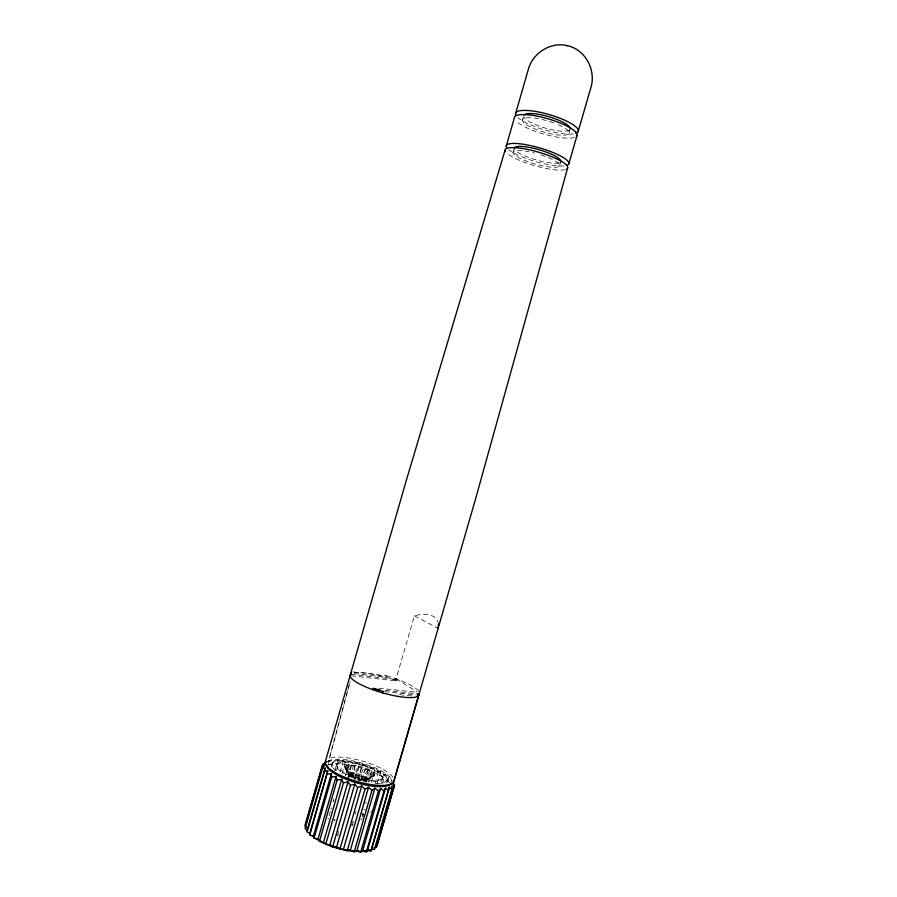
<?xml version="1.0" encoding="UTF-8"?>
<svg xmlns="http://www.w3.org/2000/svg" width="897" height="897" viewBox="0 0 897 897"><rect width="100%" height="100%" fill="white"/><g stroke="black" fill="none" stroke-linecap="round" stroke-linejoin="round"><path stroke-width="0.67" stroke-dasharray="4.49 3.36" d="M345.031 768.191L348.597 771.342L351.332 777.138L349.18 775.232L345.031 768.191L344.829 766.487L347.834 765.006L356.412 765.511L356.019 773.539L354.304 779.471M373.096 776.656L367.905 777.161L362.893 780.625L366.021 780.312L374.06 776.129L374.643 774.638C370.898 768.639 362.792 767.238 356.412 765.511M366.021 780.312L366.985 779.089C363.42 774.705 350.099 768.953 348.294 777.06M362.141 816.326L362.926 813.601L362.646 816.315M348.496 777.621L349.056 774.189L344.829 766.487M327.349 761.62L333.37 760.533L331.755 767.686M358.968 766.072L355.851 779.807M355.212 774.414L357.802 775.266L356.849 779.493L355.302 778.988L355.212 774.414L348.597 771.342M392.953 777.251A35.689 10.562 16.1 0 0 363.902 761.508A35.689 10.562 16.1 0 0 329.434 758.111L350.166 681.384M329.434 758.111L350.2 681.316M328.257 764.166L329.143 760.847M331.128 766.868L333.067 760.14M334.828 770.68L337.922 759.961L339.201 761.116L343.529 760.32L345.412 761.744L349.673 761.172L352.073 762.899L356.143 762.495L358.946 764.524L362.691 764.244L365.797 766.565L369.104 766.363L372.367 768.942L375.148 768.763L378.444 771.588L380.608 771.364L383.804 774.403L385.284 774.077L388.233 777.284L386.304 783.956M336.644 765.006L336.902 764.098M513.05 152.535L513.947 149.44M522.39 120.12L523.287 117.025M336.532 770.4L339.201 761.116M340.064 772.328L343.529 760.32M329.02 815.844L330.376 811.123M333.852 799.07L333.157 801.492L333.819 800.696M341.981 773.651L345.412 761.744M345.446 775.815L349.673 761.172M347.89 777.407L352.073 762.899M348.372 777.351L349.404 773.775L345.412 765.825M348.978 777.037L349.998 773.472L346.421 765.332M349.819 776.836L350.85 773.259L347.834 765.006M350.873 776.735L351.904 773.169L349.595 764.861M351.916 777.127L356.143 762.495M352.117 776.746L353.149 773.18L351.658 764.894M353.16 778.058L354.528 773.304L353.945 765.119M337.519 835.466L339.032 830.23M354.764 779.022L358.946 764.524M352.756 671.887L386.517 675.789L386.114 677.19L353.698 673.468M357.757 779.044L361.547 766.778M358.094 780.199L362.691 764.244M358.935 780.738L360.65 774.806L364.07 767.608M360.717 780.121L362.096 775.378L366.469 768.538M361.984 779.74L365.797 766.565M362.04 780.738L363.42 775.983L368.667 769.548M363.207 781.377L364.574 776.634L370.596 770.601M364.16 782.038L365.539 777.273L372.199 771.667M351.815 826.227L353.743 819.566M355.279 814.252L356.042 811.583M364.877 780.995L369.104 766.363M365.247 781.489L366.279 777.912L373.432 772.721M365.729 782.094L366.761 778.529L374.262 773.719M366.245 781.971L366.985 779.089L374.643 774.638M438.442 624.413C437.523 612.92 422.644 613.47 414.425 615.824L395.644 680.229L396.833 680.958L397.236 679.556L351.747 674.365M368.555 782.139L372.367 768.942M371.302 782.083L375.148 768.763M362.769 816.438L363.285 814.622M375.002 783.496L378.444 771.588M377.132 783.384L380.608 771.364M382.268 778.764A23.849 7.075 16.1 0 0 350.077 762.865A23.849 7.075 16.1 0 0 345.85 774.403A23.849 7.075 16.1 0 0 382.268 778.764L382.526 777.856A23.849 7.053 16.1 0 0 350.335 761.968A23.849 7.053 16.1 0 0 346.119 773.472A23.849 7.053 16.1 0 0 382.526 777.856M559.638 165.541L560.827 161.415M569.023 133.081L569.909 129.987M381.113 783.698L383.804 774.403M382.571 783.462L385.284 774.077M387.47 782.083L388.995 776.813C390.722 779.785 392.796 779.056 390.834 782.106M396.216 678.883L395.644 680.229A35.745 8.006 16.1 0 0 353.822 672.907M365.572 776.948L360.448 775.983L358.43 779.93L361.502 780.502L365.572 776.948L367.905 777.161M370.663 812.2L371.425 811.101M362.41 818.266L360.852 819.667M359.989 780.267L363.061 776.555M388.233 777.284L388.995 776.813M364.137 780.637L369.979 777.183M366.929 779.583L374.576 775.457M365.191 780.525L371.717 777.015M326.396 766.004L333.202 762.439M366.615 779.998L374.06 776.129M326.317 762.046L330.051 760.241L325.903 762.237M363.644 809.677L365.169 809.217M333.673 761.026L337.922 759.961M361.715 814.061L363.722 814.028M384.712 691.598L416.32 694.94M399.412 694.659L413.158 696.106M378.826 688.167L415.367 692.103M385.172 690.365L417.666 693.83M351.332 675.811L396.833 680.958M357.802 775.266L360.448 775.983M414.425 615.824L438.061 628.371M396.048 678.827L417.015 691.699M386.147 776.925L389.903 783.361A34.366 10.36 16.1 0 0 361.951 768.079A34.366 10.36 16.1 0 0 328.706 764.906M344.706 767.283L348.978 774.672M345.805 769.2L349.651 775.838M347.004 770.254L350.379 776.477M350.548 772.418L352.499 777.789L353.833 778.405L352.768 773.449M386.517 675.789A35.745 7.961 16.1 0 1 418.966 691.71M573.228 133.911A32.584 8.017 16.1 0 1 544.154 129.807A32.584 8.017 16.1 0 1 518.029 117.709M569.651 129.874A24.219 5.954 16.1 0 1 546.183 128.349A24.219 5.954 16.1 0 1 523.882 117.148M558.158 124.694A24.219 5.875 16.1 0 1 557.788 134.965A24.219 5.875 16.1 0 1 522.469 120.68A24.219 5.875 16.1 0 1 554.469 123.203M337.653 835.286A3.431 1.2 16.1 0 1 338.584 834.984M565.289 169.589A32.561 7.019 16.1 0 1 535.677 165.956A32.561 7.019 16.1 0 1 506.951 153.297M540.958 154.889A24.208 5.214 16.1 0 1 556.275 167.201A24.208 5.214 16.1 0 1 518.242 157.379A24.208 5.214 16.1 0 1 528.703 151.716M532.717 152.591A24.208 5.214 16.1 0 1 534.769 153.095M559.089 162.805A24.208 5.304 16.1 0 1 534.982 159.588A24.208 5.304 16.1 0 1 514.575 149.463M363.913 802.165A34.344 11.246 16.1 0 1 366.368 803.286M574.596 137.42A32.584 7.905 16.1 0 1 544.793 134.348A32.584 7.905 16.1 0 1 516.201 121.173M563.966 165.956A32.561 7.131 16.1 0 1 535.027 161.426A32.561 7.131 16.1 0 1 508.79 149.788M335.119 821.024A10.955 3.711 16.1 0 1 334.368 819.522M352.745 821.473A10.955 3.711 16.1 0 1 353.867 822.28M334.166 819.97A10.955 3.723 16.1 0 1 334.592 819.421M328.156 819.196A17.054 5.786 16.1 0 1 328.336 818.199M331.06 808.758A17.054 5.662 16.1 0 1 331.733 807.939M362.511 815.351A17.054 5.662 16.1 0 1 363.386 816.539M350.738 824.175A29.534 10.248 16.1 0 1 353.026 825.061M327.753 761.318A34.366 10.226 16.1 0 1 363.285 763.493A34.366 10.226 16.1 0 1 392.18 780.749M335.915 770.568A28.614 8.488 16.1 0 1 344.605 760.768A28.614 8.488 16.1 0 1 382.526 773.315A28.614 8.488 16.1 0 1 374.654 783.395"/><path stroke-width="1.35" d="M438.442 624.413L438.061 628.371M309.79 834.894L309.779 833.38L306.763 831.676L324.187 771.128L327.775 770.904L309.79 834.894L313.277 836.475L314.073 838.157L317.897 839.547L319.467 841.341L332.652 846.947L347.206 850.76L350.279 850.524L354.237 851.78L356.726 851.197L360.717 852.15L362.511 851.242L366.38 851.87L367.422 850.659L385.508 788.127L388.536 790.324L370.999 850.939L367.422 850.659M370.999 850.939L389.264 787.263L391.866 789.136L374.408 849.425L371.257 849.504M389.264 787.263L388.536 790.324M567.678 167.784L475.175 500.313L393.861 781.265A35.689 10.562 16.1 0 1 355.313 781.007A35.689 10.562 16.1 0 1 325.611 760.69L406.341 480.265L505.033 150.292M351.31 673.793A35.745 8.006 16.1 0 0 379.577 691.946A35.745 8.006 16.1 0 0 418.91 694.603L419.325 693.123M305.955 823.547L323.088 764.031L324.714 763.728L322.057 766.027L304.823 825.902L306.606 827.639M322.427 768.426L305.092 828.637L307.536 830.398L325.432 768.236L322.427 768.426L324.4 765.814L322.057 766.027M506.222 146.177L514.362 117.888A32.584 7.905 16.1 0 1 549.401 119.234A32.584 7.905 16.1 0 1 576.289 136.523M515.551 113.762L528.041 70.403C531.966 53.573 550.41 41.329 567.375 45.702M309.779 833.38L327.775 770.904M313.277 836.475L331.352 773.719L327.315 774.033M314.073 838.157L331.688 777.037L331.352 773.719M317.897 839.547L336.05 776.555L331.688 777.037M319.467 841.341L337.149 780.02L336.05 776.555M323.469 842.485L341.679 779.314L337.149 780.02M325.746 844.312L343.473 782.834L341.679 779.314M372.849 689.703L373.275 688.223A35.745 7.961 16.1 0 0 383.344 691.452L382.907 692.933M329.76 845.153L348.002 781.87L343.473 782.834M332.652 846.947L350.413 785.391L348.002 781.87M336.51 847.441L354.786 784.124L350.413 785.391M339.907 849.123L357.69 787.555L361.726 785.963L364.978 789.248L347.206 850.76M343.45 849.257L361.726 785.963M350.279 850.524L368.532 787.331L371.975 790.414L354.237 851.78M356.726 851.197L374.935 788.16L378.399 790.986L360.717 852.15M393.861 781.265L418.686 695.343M362.511 851.242L380.676 788.429L383.994 790.952L366.38 851.87M568.877 163.669L577.074 135.324M578.262 131.197L590.831 87.76C596.438 70.157 585.124 48.909 566.624 45.534M417.273 696.543L417.699 695.085A35.745 7.961 16.1 0 0 419.325 693.157M377.211 844.907L394.456 785.312L392.976 781.915L393.682 782.846M394.456 785.312L393.054 784.09L393.85 787.443L376.505 847.385L373.892 847.811M324.187 771.128L325.432 768.236M383.994 790.952L385.508 788.127M378.399 790.986L380.676 788.429M371.975 790.414L374.935 788.16M323.088 764.031L326.317 762.046M364.978 789.248L368.532 787.331M372.984 689.064L379.756 689.782M417.666 693.83L418.91 694.603M351.747 674.365L350.592 673.625A35.745 7.961 16.1 0 1 350.996 672.941M393.85 787.443L391.81 785.907L391.866 789.136M354.786 784.124L357.69 787.555M515.999 115.332A32.584 8.017 16.1 0 1 550.623 114.995A32.584 8.017 16.1 0 1 575.784 133.328M523.983 115.029A24.219 5.954 16.1 0 1 549.659 116.958A24.219 5.954 16.1 0 1 570.212 128.955M505.527 151.694A32.561 7.019 16.1 0 1 537.068 151.761A32.561 7.019 16.1 0 1 566.949 168.849M369.53 849.795A34.321 12.031 16.1 0 1 361.233 851.309M358.822 851.343A34.321 12.031 16.1 0 1 342.06 849.134M340.871 848.842A34.321 12.031 16.1 0 1 325.959 843.785M324.916 843.315A34.321 12.031 16.1 0 1 315.744 838.235M313.916 836.912A34.321 12.031 16.1 0 1 312.302 835.578M514.239 148.42A24.208 5.304 16.1 0 1 540.106 150.046A24.208 5.304 16.1 0 1 560.3 162.222M506.715 147.59A32.561 7.131 16.1 0 1 541.003 148.319A32.561 7.131 16.1 0 1 566.478 165.508M368.465 850.031A34.994 12.244 16.1 0 1 365.942 850.558M363.823 850.827A34.994 12.244 16.1 0 1 361.525 850.973M359.047 850.995A34.994 12.244 16.1 0 1 356.434 850.905M350.839 850.345A34.994 12.244 16.1 0 1 348.496 849.997M338.853 847.867A34.994 12.244 16.1 0 1 334.054 846.42M332.877 846.017A34.994 12.244 16.1 0 1 329.39 844.75M392.124 782.576A34.366 10.226 16.1 0 1 357.858 783.182A34.366 10.226 16.1 0 1 325.992 764.491"/></g></svg>
